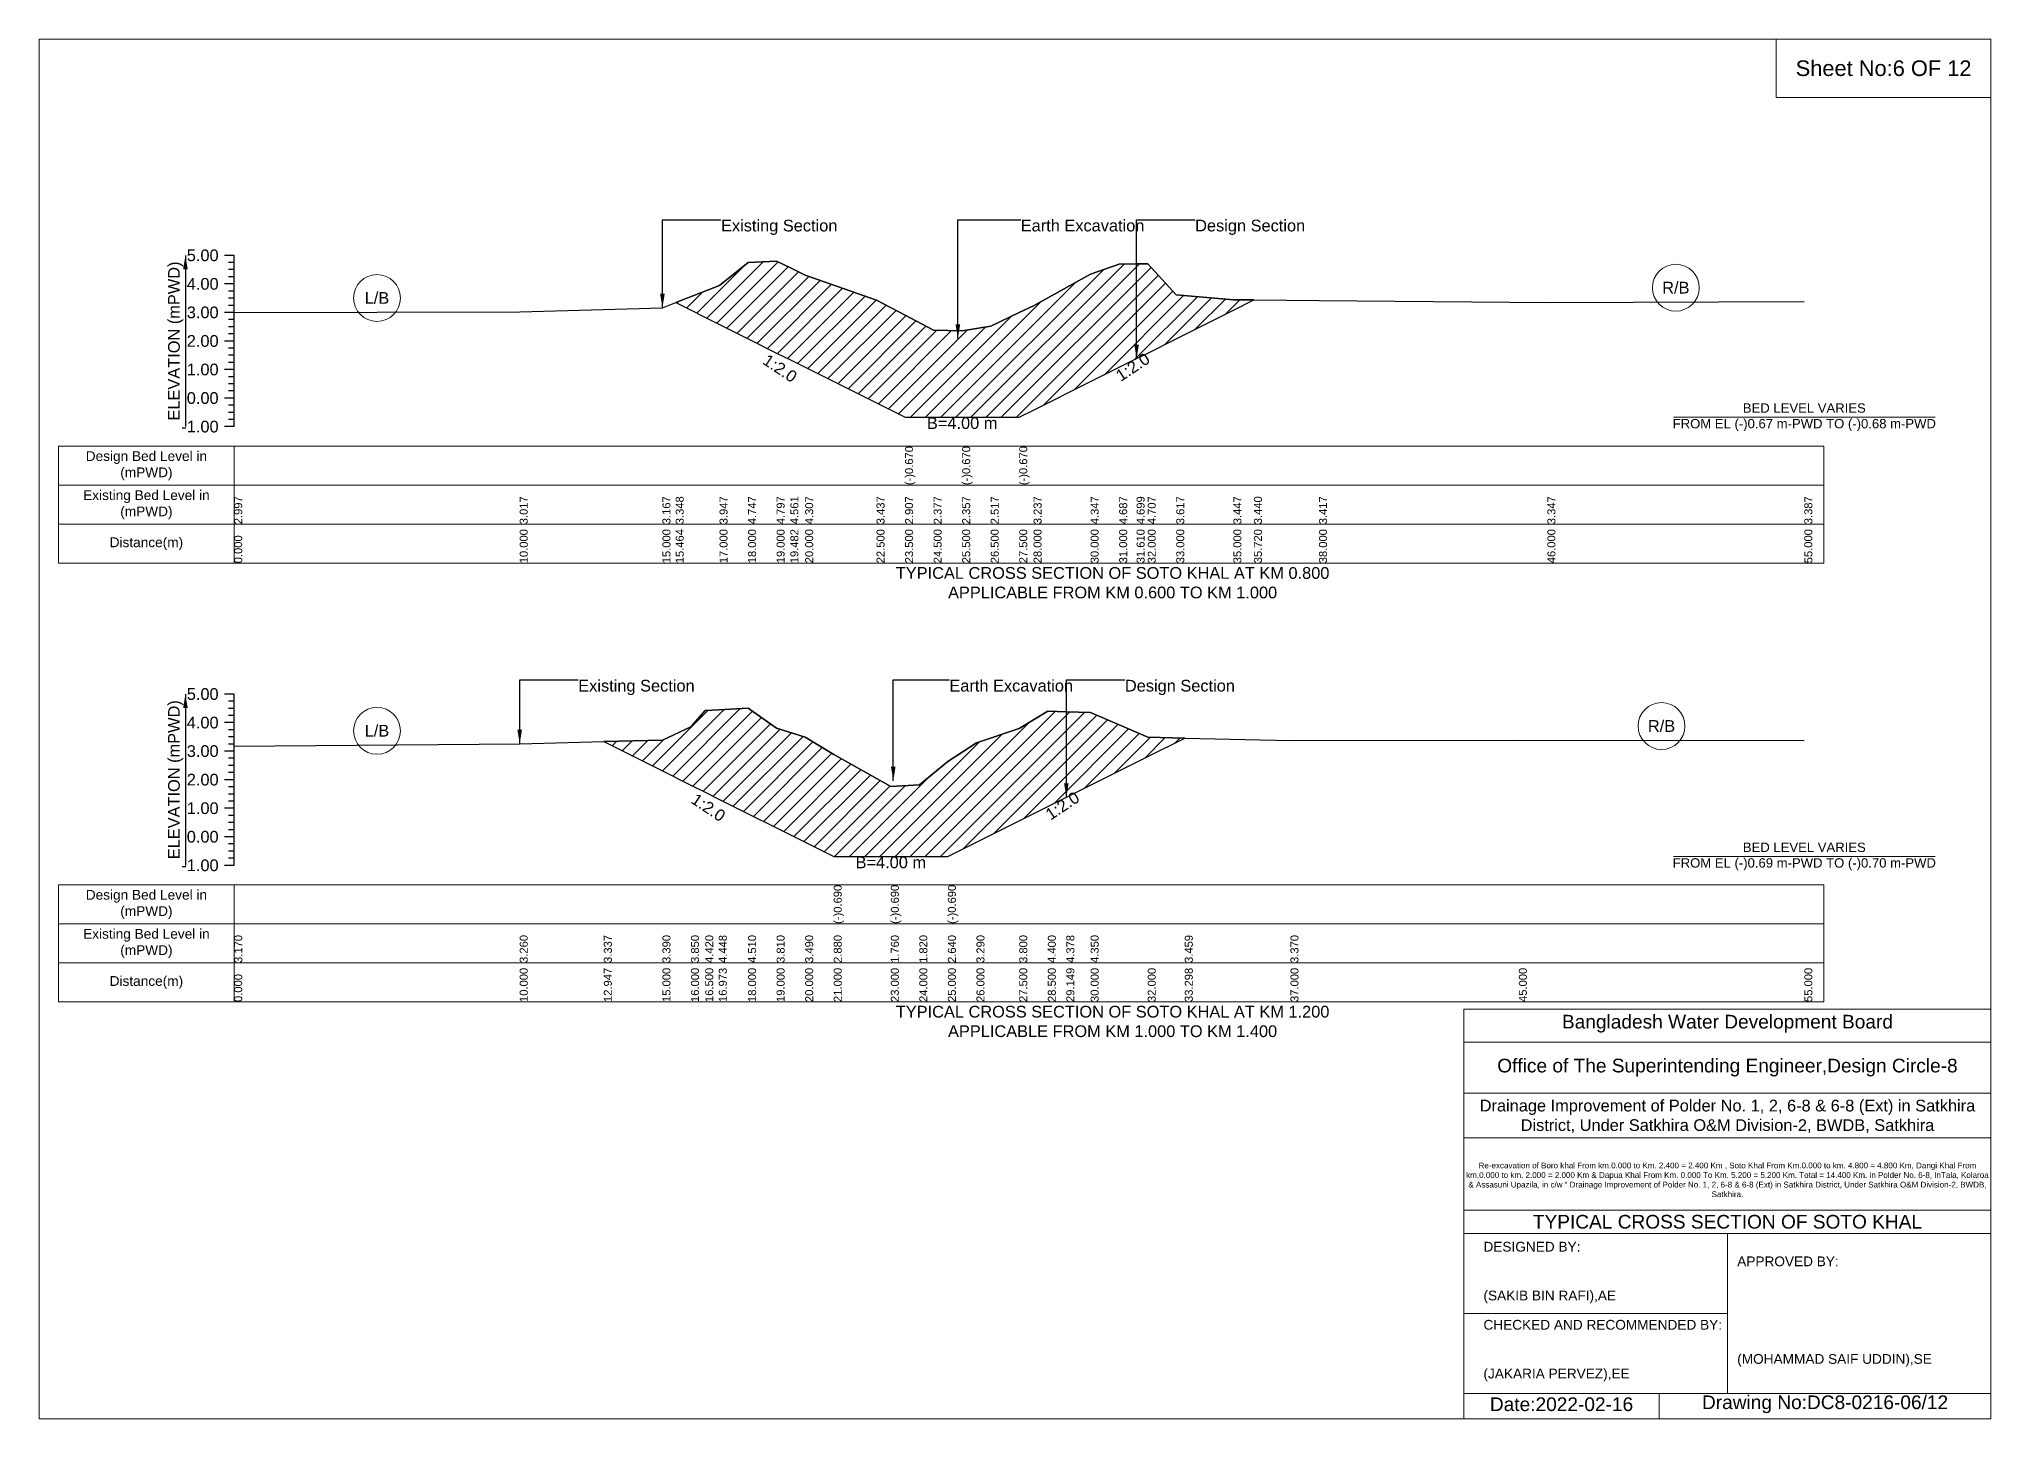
# Model space of a CAD drawing. Header units: inches. Extents: x 91000 to 538000, y -5656 to 0.
# Drawn here: x 150000 to 158000, y -5656 to 0 of the extents above; entities that cross this region are included whole.
import ezdxf

# ---------------------------------------------------------------- set-up
doc = ezdxf.new("R2010")
doc.units = ezdxf.units.IN
doc.header["$LTSCALE"] = 7
doc.header["$MEASUREMENT"] = 0
for name, color, linetype, lineweight in [('Cross section Data Border', 7, 'Continuous', 9), ('Cross Section Labels', 7, 'Continuous', 9), ('Existing_Bed_Level for Xsection', 7, 'Continuous', 25)]:
    doc.layers.add(name, color=color, linetype=linetype, lineweight=lineweight)
doc.styles.get("Standard").update_dxf_attribs({"font": 'arial.ttf'})
doc.dimstyles.get("Standard").update_dxf_attribs({"dimtxt": 45, "dimasz": 60, "dimexe": 0.18, "dimexo": 0.0625, "dimgap": 0.09, "dimtad": 0, "dimtih": 1, "dimtoh": 1, "dimdec": 4, "dimzin": 0, "dimdsep": 46, "dimtxsty": 'Standard', "dimcen": 0.09, "dimadec": 0, "dimazin": 0, "dimtfac": 1, "dimtdec": 4, "dimtofl": 0, "dimtmove": 0, "dimatfit": 3, "dimfxl": 1, "dimtolj": 1, "dimtzin": 0, "dimarcsym": 0})

msp = doc.modelspace()

# ---------------------------------------------------------------- hatches: boundary and pattern name
at = {"layer": 'Existing_Bed_Level for Xsection'}
h = msp.add_hatch(dxfattribs=at)
h.set_pattern_fill('ANSI31', color=256, scale=351, style=0)
h.paths.add_polyline_path([(152609.29326, -1080.05563), (152789, -1169.909), (152906, -1228.409), (153023, -1286.909), (153079.39663, -1315.10731), (153140, -1345.409), (153432.5, -1491.659), (153549.5, -1550.159), (153666.5, -1550.159), (153783.5, -1550.159), (153900.5, -1550.159), (154017.5, -1550.159), (154076, -1520.909), (154310, -1403.909), (154427, -1345.409), (154498.34706, -1309.73547), (154544, -1286.909), (154661, -1228.409), (154895, -1111.409), (154979.19412, -1069.31194), (154895, -1068.47), (154661, -1048.58), (154544, -921.05), (154498.34706, -921.96306), (154427, -923.39), (154310, -963.17), (154076, -1093.04), (154017.5, -1121.12), (153900.5, -1177.28), (153783.5, -1196), (153666.5, -1193.66), (153549.5, -1131.65), (153432.5, -1069.64), (153140, -967.85), (153079.39663, -938.15435), (153023, -910.52), (152906, -916.37), (152789, -1009.97)])
h = msp.add_hatch(dxfattribs=at)
h.set_pattern_fill('ANSI31', color=256, scale=351, style=0)
h.paths.add_polyline_path([(152314.77186, -2879.53593), (152555, -2999.65), (152672, -3058.15), (152730.5, -3087.4), (152785.88593, -3115.09297), (152906, -3175.15), (153023, -3233.65), (153140, -3292.15), (153257, -3350.65), (153491, -3350.65), (153608, -3350.65), (153725, -3350.65), (153842, -3292.15), (154017.5, -3204.4), (154134.5, -3145.9), (154210.41603, -3107.94198), (154310, -3058.15), (154544, -2941.15), (154695.83206, -2865.23397), (154544, -2861.59), (154310, -2760.97), (154210.41603, -2757.65053), (154134.5, -2755.12), (154017.5, -2825.32), (153842, -2884.99), (153725, -2961.04), (153608, -3056.98), (153491, -3064), (153257, -2932.96), (153140, -2861.59), (153023, -2824.15), (152906, -2742.25), (152785.88593, -2749.45684), (152730.5, -2752.78), (152672, -2819.47), (152555, -2873.29)])

# ---------------------------------------------------------------- linework, layer by layer
at = {"layer": 'Cross section Data Border'}
for points in [[(150080, -1668.769), (157315, -1668.769), (157315, -2148.769), (150080, -2148.769)], [(150080, -3466.92), (157315, -3466.92), (157315, -3946.92), (150080, -3946.92)]]:
    msp.add_lwpolyline(points, close=True, dxfattribs=at)
for points in [[(150800, -1668.769), (150800, -2148.769)], [(150080, -1828.769), (157315, -1828.769)], [(150080, -1988.769), (157315, -1988.769)], [(150800, -3466.92), (150800, -3946.92)], [(150080, -3626.92), (157315, -3626.92)], [(150080, -3786.92), (157315, -3786.92)]]:
    msp.add_lwpolyline(points, dxfattribs=at)
at = {"layer": 'Cross Section Labels'}
for points in [[(150000, 0), (158000, 0), (158000, -5656), (150000, -5656)], [(157120, 0), (158000, 0), (158000, -240), (157120, -240)]]:
    msp.add_lwpolyline(points, close=True, dxfattribs=at)
for points in [[(156699.19427, -1550.159), (157770.80573, -1550.159)], [(156699.19427, -3350.65), (157770.80573, -3350.65)], [(155840, -5656), (155840, -3976), (158000, -3976)], [(155840, -4112), (158000, -4112)], [(155840, -4320), (158000, -4320)], [(155840, -4504), (158000, -4504)], [(155840, -4800), (158000, -4800)], [(155840, -4896), (158000, -4896)], [(156920, -4896), (156920, -5552)], [(155840, -5224), (156920, -5224)], [(155840, -5552), (158000, -5552)], [(156640, -5552), (156640, -5656)]]:
    msp.add_lwpolyline(points, dxfattribs=at)
for centre in [(156708.5, -1019.33), (151385, -1061.45), (156650, -2815.96), (151385, -2835.265)]:
    msp.add_circle(centre, 96, dxfattribs=at)
at = {"layer": 'Existing_Bed_Level for Xsection'}
for points in [[(150800, -886.769), (150760, -886.769)], [(150800, -916.019), (150776, -916.019)], [(150800, -945.269), (150776, -945.269)], [(150800, -1588.769), (150800, -1471.769), (150800, -1354.769), (150800, -1237.769), (150800, -1120.769), (150800, -1003.769), (150800, -886.769)], [(150800, -1121.12), (151970, -1118.78), (152555, -1101.23), (152609.29326, -1080.05563), (152789, -1009.97), (152906, -916.37), (153023, -910.52), (153079.39663, -938.15435), (153140, -967.85), (153432.5, -1069.64), (153549.5, -1131.65), (153549.5, -1131.65), (153666.5, -1193.66), (153783.5, -1196), (153783.5, -1196), (153900.5, -1177.28), (154017.5, -1121.12), (154017.5, -1121.12), (154076, -1093.04), (154310, -963.17), (154427, -923.39), (154498.34706, -921.96306), (154544, -921.05), (154661, -1048.58), (154895, -1068.47), (154979.19412, -1069.31194), (155246, -1071.98), (156182, -1080.17), (157235, -1075.49)], [(150800, -1003.769), (150760, -1003.769)], [(150800, -974.519), (150776, -974.519)], [(150800, -1033.019), (150776, -1033.019)], [(150800, -1062.269), (150776, -1062.269)], [(150800, -1091.519), (150776, -1091.519)], [(150800, -1120.769), (150760, -1120.769)], [(150800, -1150.019), (150776, -1150.019)], [(150800, -1179.269), (150776, -1179.269)], [(150800, -1237.769), (150760, -1237.769)], [(150800, -1208.519), (150776, -1208.519)], [(150800, -1267.019), (150776, -1267.019)], [(150800, -1354.769), (150760, -1354.769)], [(150800, -1296.269), (150776, -1296.269)], [(150800, -1325.519), (150776, -1325.519)], [(150800, -1384.019), (150776, -1384.019)], [(150800, -1413.269), (150776, -1413.269)], [(150800, -1471.769), (150760, -1471.769)], [(150800, -1442.519), (150776, -1442.519)], [(150800, -1501.019), (150776, -1501.019)], [(150800, -1588.769), (150760, -1588.769)], [(150800, -1530.269), (150776, -1530.269)], [(150800, -1559.519), (150776, -1559.519)], [(150800, -2684.92), (150760, -2684.92)], [(150800, -2714.17), (150776, -2714.17)], [(150800, -3386.92), (150800, -3269.92), (150800, -3152.92), (150800, -3035.92), (150800, -2918.92), (150800, -2801.92), (150800, -2684.92)], [(150800, -2743.42), (150776, -2743.42)], [(150800, -2772.67), (150776, -2772.67)], [(150800, -2899.03), (151970, -2888.5), (152314.77186, -2879.53593), (152555, -2873.29), (152672, -2819.47), (152730.5, -2752.78), (152785.88593, -2749.45684), (152906, -2742.25), (153023, -2824.15), (153140, -2861.59), (153257, -2932.96), (153257, -2932.96), (153491, -3064), (153491, -3064), (153608, -3056.98), (153725, -2961.04), (153725, -2961.04), (153842, -2884.99), (154017.5, -2825.32), (154134.5, -2755.12), (154210.41603, -2757.65053), (154310, -2760.97), (154544, -2861.59), (154695.83206, -2865.23397), (155129, -2875.63), (156065, -2873.29), (157235, -2875.63)], [(150800, -2801.92), (150760, -2801.92)], [(150800, -2831.17), (150776, -2831.17)], [(150800, -2860.42), (150776, -2860.42)], [(150800, -2918.92), (150760, -2918.92)], [(150800, -2889.67), (150776, -2889.67)], [(150800, -2948.17), (150776, -2948.17)], [(150800, -3035.92), (150760, -3035.92)], [(150800, -2977.42), (150776, -2977.42)], [(150800, -3006.67), (150776, -3006.67)], [(150800, -3065.17), (150776, -3065.17)], [(150800, -3094.42), (150776, -3094.42)], [(150800, -3152.92), (150760, -3152.92)], [(150800, -3123.67), (150776, -3123.67)], [(150800, -3182.17), (150776, -3182.17)], [(150800, -3269.92), (150760, -3269.92)], [(150800, -3211.42), (150776, -3211.42)], [(150800, -3240.67), (150776, -3240.67)], [(150800, -3299.17), (150776, -3299.17)], [(150800, -3328.42), (150776, -3328.42)], [(150800, -3357.67), (150776, -3357.67)], [(150800, -3386.92), (150760, -3386.92)]]:
    msp.add_lwpolyline(points, dxfattribs=at)
for points in [[(152609.29326, -1080.05563), (152789, -1169.909), (152906, -1228.409), (153023, -1286.909), (153079.39663, -1315.10731), (153140, -1345.409), (153432.5, -1491.659), (153549.5, -1550.159), (153549.5, -1550.159), (153666.5, -1550.159), (153783.5, -1550.159), (153783.5, -1550.159), (153900.5, -1550.159), (154017.5, -1550.159), (154017.5, -1550.159), (154076, -1520.909), (154310, -1403.909), (154427, -1345.409), (154498.34706, -1309.73547), (154544, -1286.909), (154661, -1228.409), (154895, -1111.409), (154979.19412, -1069.31194), (154979.19412, -1069.31194), (154979.19412, -1069.31194), (154895, -1068.47), (154661, -1048.58), (154544, -921.05), (154498.34706, -921.96306), (154427, -923.39), (154310, -963.17), (154076, -1093.04), (154017.5, -1121.12), (154017.5, -1121.12), (153900.5, -1177.28), (153783.5, -1196), (153783.5, -1196), (153666.5, -1193.66), (153549.5, -1131.65), (153549.5, -1131.65), (153432.5, -1069.64), (153140, -967.85), (153079.39663, -938.15435), (153023, -910.52), (152906, -916.37), (152789, -1009.97)], [(152314.77186, -2879.53593), (152314.77186, -2879.53593), (152555, -2999.65), (152672, -3058.15), (152730.5, -3087.4), (152785.88593, -3115.09297), (152906, -3175.15), (153023, -3233.65), (153140, -3292.15), (153257, -3350.65), (153257, -3350.65), (153491, -3350.65), (153491, -3350.65), (153608, -3350.65), (153725, -3350.65), (153725, -3350.65), (153842, -3292.15), (154017.5, -3204.4), (154134.5, -3145.9), (154210.41603, -3107.94198), (154310, -3058.15), (154544, -2941.15), (154695.83206, -2865.23397), (154695.83206, -2865.23397), (154695.83206, -2865.23397), (154544, -2861.59), (154310, -2760.97), (154210.41603, -2757.65053), (154134.5, -2755.12), (154017.5, -2825.32), (153842, -2884.99), (153725, -2961.04), (153725, -2961.04), (153608, -3056.98), (153491, -3064), (153491, -3064), (153257, -2932.96), (153257, -2932.96), (153140, -2861.59), (153023, -2824.15), (152906, -2742.25), (152785.88593, -2749.45684), (152730.5, -2752.78), (152672, -2819.47), (152555, -2873.29), (152314.77186, -2879.53593)]]:
    msp.add_lwpolyline(points, close=True, dxfattribs=at)

# ---------------------------------------------------------------- texts
at = {"layer": 'Cross section Data Border', "char_height": 40, "width": 640, "attachment_point": 5}
for s, insert in [('Design Bed Level in (mPWD)', (150440, -1748.769)), ('Existing Bed Level in (mPWD)', (150440, -1908.769)), ('Distance(m)', (150440, -2068.769)), ('Design Bed Level in (mPWD)', (150440, -3546.92)), ('Existing Bed Level in (mPWD)', (150440, -3706.92)), ('Distance(m)', (150440, -3866.92))]:
    msp.add_mtext(s, dxfattribs=dict(at, insert=insert))
at = {"layer": 'Cross Section Labels'}
for s, insert, char_height, attachment_point in [('Sheet No:6 OF 12', (157560, -120), 64, 5), ('Existing Section', (152795, -740.519), 48, 1), ('Earth Excavation', (154023.5, -740.519), 48, 1), ('Design Section', (154738.34706, -740.519), 48, 1), ('L/B', (151385, -1061.45), 48, 5), ('R/B', (156708.5, -1019.33), 48, 5), ('BED LEVEL VARIES ^JFROM EL (-)0.67 m-PWD TO (-)0.68 m-PWD', (157235, -1550.159), 38.4, 5), ('B=4.00 m', (153783.5, -1550.159), 48, 2), ('TYPICAL CROSS SECTION OF SOTO KHAL AT KM 0.800^JAPPLICABLE FROM KM 0.600 TO KM 1.000', (154400, -2228.769), 48, 5), ('Existing Section', (152210, -2626.42), 48, 1), ('Earth Excavation', (153731, -2626.42), 48, 1), ('Design Section', (154450.41603, -2626.42), 48, 1), ('R/B', (156650, -2815.96), 48, 5), ('L/B', (151385, -2835.265), 48, 5), ('B=4.00 m', (153491, -3350.65), 48, 2), ('BED LEVEL VARIES ^JFROM EL (-)0.69 m-PWD TO (-)0.70 m-PWD', (157235, -3350.65), 38.4, 5), ('TYPICAL CROSS SECTION OF SOTO KHAL AT KM 1.200^JAPPLICABLE FROM KM 1.000 TO KM 1.400', (154400, -4026.92), 48, 5), ('Bangladesh Water Development Board', (156920, -4036), 56, 5), ('Office of The Superintending Engineer,Design Circle-8', (156920, -4216), 56, 5)]:
    msp.add_mtext(s, dxfattribs=dict(at, insert=insert, char_height=char_height, attachment_point=attachment_point))
at = {"layer": 'Cross Section Labels', "char_height": 48, "attachment_point": 2}
for insert, rotation in [((153050.14663, -1329.73231), 326.309932474), ((154469.09706, -1324.36047), 33.690067526), ((152756.63593, -3129.71797), 326.309932474), ((154181.16603, -3122.56698), 33.690067526)]:
    msp.add_mtext('1:2.0', dxfattribs=dict(at, insert=insert, rotation=rotation))
at = {"layer": 'Cross Section Labels'}
for s, insert, char_height, width, attachment_point in [('Drainage Improvement of Polder No. 1, 2, 6-8 & 6-8 (Ext) in Satkhira District, Under Satkhira O&M Division-2, BWDB, Satkhira', (156920, -4416), 48, 2240, 5), ('Re-excavation of Boro khal From km.0.000 to Km. 2.400 = 2.400 Km , Soto Khal From Km.0.000 to km. 4.800 = 4.800 Km, Dangi Khal From km.0.000 to km. 2.000 = 2.000 Km & Dapua Khal From Km. 0.000 To Km. 5.200 = 5.200 Km. Total = 14.400 Km. in Polder No. 6-8, InTala, Kolaroa & Assasuni Upazila, in c/w “ Drainage Improvement of Polder No. 1, 2, 6-8 & 6-8 (Ext) in Satkhira District, Under Satkhira O&M Division-2, BWDB, Satkhira.', (156920, -4676), 23.56497918, 2160, 5), ('TYPICAL CROSS SECTION OF SOTO KHAL', (156920, -4848), 56, 2240, 5), ('DESIGNED BY:^J^J^J(SAKIB BIN RAFI),AE', (155920, -5056), 40, 1120, 4), ('APPROVED BY:^J^J^J^J^J^J(MOHAMMAD SAIF UDDIN),SE', (156960, -5216), 40, 1120, 4), ('CHECKED AND RECOMMENDED BY:^J^J^J(JAKARIA PERVEZ),EE', (155920, -5376), 40, 1120, 4), ('Date:2022-02-16', (156240, -5596), 56, 1120, 5), ('Drawing No:DC8-0216-06/12', (157320, -5596), 56, 1760, 5)]:
    msp.add_mtext(s, dxfattribs=dict(at, insert=insert, char_height=char_height, width=width, attachment_point=attachment_point))
at = {"layer": 'Existing_Bed_Level for Xsection', "char_height": 48, "attachment_point": 6}
for s, insert in [('5.00', (150736, -886.769)), ('4.00', (150736, -1003.769)), ('3.00', (150736, -1120.769)), ('2.00', (150736, -1237.769)), ('1.00', (150736, -1354.769)), ('0.00', (150736, -1471.769)), ('-1.00', (150736, -1588.769)), ('5.00', (150736, -2684.92)), ('4.00', (150736, -2801.92)), ('3.00', (150736, -2918.92)), ('2.00', (150736, -3035.92)), ('1.00', (150736, -3152.92)), ('0.00', (150736, -3269.92)), ('-1.00', (150736, -3386.92))]:
    msp.add_mtext(s, dxfattribs=dict(at, insert=insert))
at = {"layer": 'Existing_Bed_Level for Xsection', "rotation": 90}
for s, insert, char_height, attachment_point in [('ELEVATION (mPWD)', (150560, -1237.769), 48, 5), ('(-)0.670', (153549.5, -1828.769), 32.8, 1), ('(-)0.670', (153783.5, -1828.769), 32.8, 1), ('(-)0.670', (154017.5, -1828.769), 32.8, 1), ('2.997', (150800, -1988.769), 32.8, 1), ('3.017', (151970, -1988.769), 32.8, 1), ('3.167', (152555, -1988.769), 32.8, 1), ('3.348', (152609.29326, -1988.769), 32.8, 1), ('3.947', (152789, -1988.769), 32.8, 1), ('4.747', (152906, -1988.769), 32.8, 1), ('4.797', (153023, -1988.769), 32.8, 1), ('4.561', (153079.39663, -1988.769), 32.8, 1), ('4.307', (153140, -1988.769), 32.8, 1), ('3.437', (153432.5, -1988.769), 32.8, 1), ('2.907', (153549.5, -1988.769), 32.8, 1), ('2.377', (153666.5, -1988.769), 32.8, 1), ('2.357', (153783.5, -1988.769), 32.8, 1), ('2.517', (153900.5, -1988.769), 32.8, 1), ('3.237', (154076, -1988.769), 32.8, 1), ('4.347', (154310, -1988.769), 32.8, 1), ('4.687', (154427, -1988.769), 32.8, 1), ('4.699', (154498.34706, -1988.769), 32.8, 1), ('4.707', (154544, -1988.769), 32.8, 1), ('3.617', (154661, -1988.769), 32.8, 1), ('3.447', (154895, -1988.769), 32.8, 1), ('3.440', (154979.19412, -1988.769), 32.8, 1), ('3.417', (155246, -1988.769), 32.8, 1), ('3.347', (156182, -1988.769), 32.8, 1), ('3.387', (157235, -1988.769), 32.8, 1), ('0.000', (150800, -2148.769), 32.8, 1), ('10.000', (151970, -2148.769), 32.8, 1), ('15.000', (152555, -2148.769), 32.8, 1), ('15.464', (152609.29326, -2148.769), 32.8, 1), ('17.000', (152789, -2148.769), 32.8, 1), ('18.000', (152906, -2148.769), 32.8, 1), ('19.000', (153023, -2148.769), 32.8, 1), ('19.482', (153079.39663, -2148.769), 32.8, 1), ('20.000', (153140, -2148.769), 32.8, 1), ('22.500', (153432.5, -2148.769), 32.8, 1), ('23.500', (153549.5, -2148.769), 32.8, 1), ('24.500', (153666.5, -2148.769), 32.8, 1), ('25.500', (153783.5, -2148.769), 32.8, 1), ('26.500', (153900.5, -2148.769), 32.8, 1), ('27.500', (154017.5, -2148.769), 32.8, 1), ('28.000', (154076, -2148.769), 32.8, 1), ('30.000', (154310, -2148.769), 32.8, 1), ('31.000', (154427, -2148.769), 32.8, 1), ('31.610', (154498.34706, -2148.769), 32.8, 1), ('32.000', (154544, -2148.769), 32.8, 1), ('33.000', (154661, -2148.769), 32.8, 1), ('35.000', (154895, -2148.769), 32.8, 1), ('35.720', (154979.19412, -2148.769), 32.8, 1), ('38.000', (155246, -2148.769), 32.8, 1), ('46.000', (156182, -2148.769), 32.8, 1), ('55.000', (157235, -2148.769), 32.8, 1), ('ELEVATION (mPWD)', (150560, -3035.92), 48, 5), ('(-)0.690', (153257, -3626.92), 32.8, 1), ('(-)0.690', (153491, -3626.92), 32.8, 1), ('(-)0.690', (153725, -3626.92), 32.8, 1), ('3.170', (150800, -3786.92), 32.8, 1), ('3.260', (151970, -3786.92), 32.8, 1), ('3.337', (152314.77186, -3786.92), 32.8, 1), ('3.390', (152555, -3786.92), 32.8, 1), ('3.850', (152672, -3786.92), 32.8, 1), ('4.420', (152730.5, -3786.92), 32.8, 1), ('4.448', (152785.88593, -3786.92), 32.8, 1), ('4.510', (152906, -3786.92), 32.8, 1), ('3.810', (153023, -3786.92), 32.8, 1), ('3.490', (153140, -3786.92), 32.8, 1), ('2.880', (153257, -3786.92), 32.8, 1), ('1.760', (153491, -3786.92), 32.8, 1), ('1.820', (153608, -3786.92), 32.8, 1), ('2.640', (153725, -3786.92), 32.8, 1), ('3.290', (153842, -3786.92), 32.8, 1), ('3.800', (154017.5, -3786.92), 32.8, 1), ('4.400', (154134.5, -3786.92), 32.8, 1), ('4.378', (154210.41603, -3786.92), 32.8, 1), ('4.350', (154310, -3786.92), 32.8, 1), ('3.459', (154695.83206, -3786.92), 32.8, 1), ('3.370', (155129, -3786.92), 32.8, 1), ('0.000', (150800, -3946.92), 32.8, 1), ('10.000', (151970, -3946.92), 32.8, 1), ('12.947', (152314.77186, -3946.92), 32.8, 1), ('15.000', (152555, -3946.92), 32.8, 1), ('16.000', (152672, -3946.92), 32.8, 1), ('16.500', (152730.5, -3946.92), 32.8, 1), ('16.973', (152785.88593, -3946.92), 32.8, 1), ('18.000', (152906, -3946.92), 32.8, 1), ('19.000', (153023, -3946.92), 32.8, 1), ('20.000', (153140, -3946.92), 32.8, 1), ('21.000', (153257, -3946.92), 32.8, 1), ('23.000', (153491, -3946.92), 32.8, 1), ('24.000', (153608, -3946.92), 32.8, 1), ('25.000', (153725, -3946.92), 32.8, 1), ('26.000', (153842, -3946.92), 32.8, 1), ('27.500', (154017.5, -3946.92), 32.8, 1), ('28.500', (154134.5, -3946.92), 32.8, 1), ('29.149', (154210.41603, -3946.92), 32.8, 1), ('30.000', (154310, -3946.92), 32.8, 1), ('32.000', (154544, -3946.92), 32.8, 1), ('33.298', (154695.83206, -3946.92), 32.8, 1), ('37.000', (155129, -3946.92), 32.8, 1), ('45.000', (156065, -3946.92), 32.8, 1), ('55.000', (157235, -3946.92), 32.8, 1)]:
    msp.add_mtext(s, dxfattribs=dict(at, insert=insert, char_height=char_height, attachment_point=attachment_point))

# ---------------------------------------------------------------- leaders
at = {"layer": 'Cross Section Labels', "annotation_type": 0, "has_hookline": 1, "hookline_direction": 0}
for points, text_width in [([(152555, -1101.23), (152555, -740.519), (152794.91, -740.519)], 467.16508), ([(153765.93103, -1227.12691), (153765.93103, -740.519), (154023.41, -740.519)], 496.99318), ([(154498.34706, -1309.73547), (154498.34706, -740.519), (154738.25706, -740.519)], 441.23329), ([(151970, -2888.5), (151970, -2626.42), (152209.91, -2626.42)], 467.16508), ([(153501.08008, -3039.89449), (153501.08008, -2626.42), (153730.91, -2626.42)], 496.99318), ([(154210.41603, -3107.94198), (154210.41603, -2626.42), (154450.32603, -2626.42)], 441.23329)]:
    msp.add_leader(points, dimstyle='Standard', override={"dimasz": 57.6}, dxfattribs=dict(at, text_width=text_width))
at = {"layer": 'Existing_Bed_Level for Xsection'}
for points in [[(150600, -886.769), (150600, -1588.769)], [(150600, -2684.92), (150600, -3386.92)]]:
    msp.add_leader(points, dimstyle='Standard', override={"dimasz": 57.6}, dxfattribs=at)

doc.saveas('drawing.dxf')
